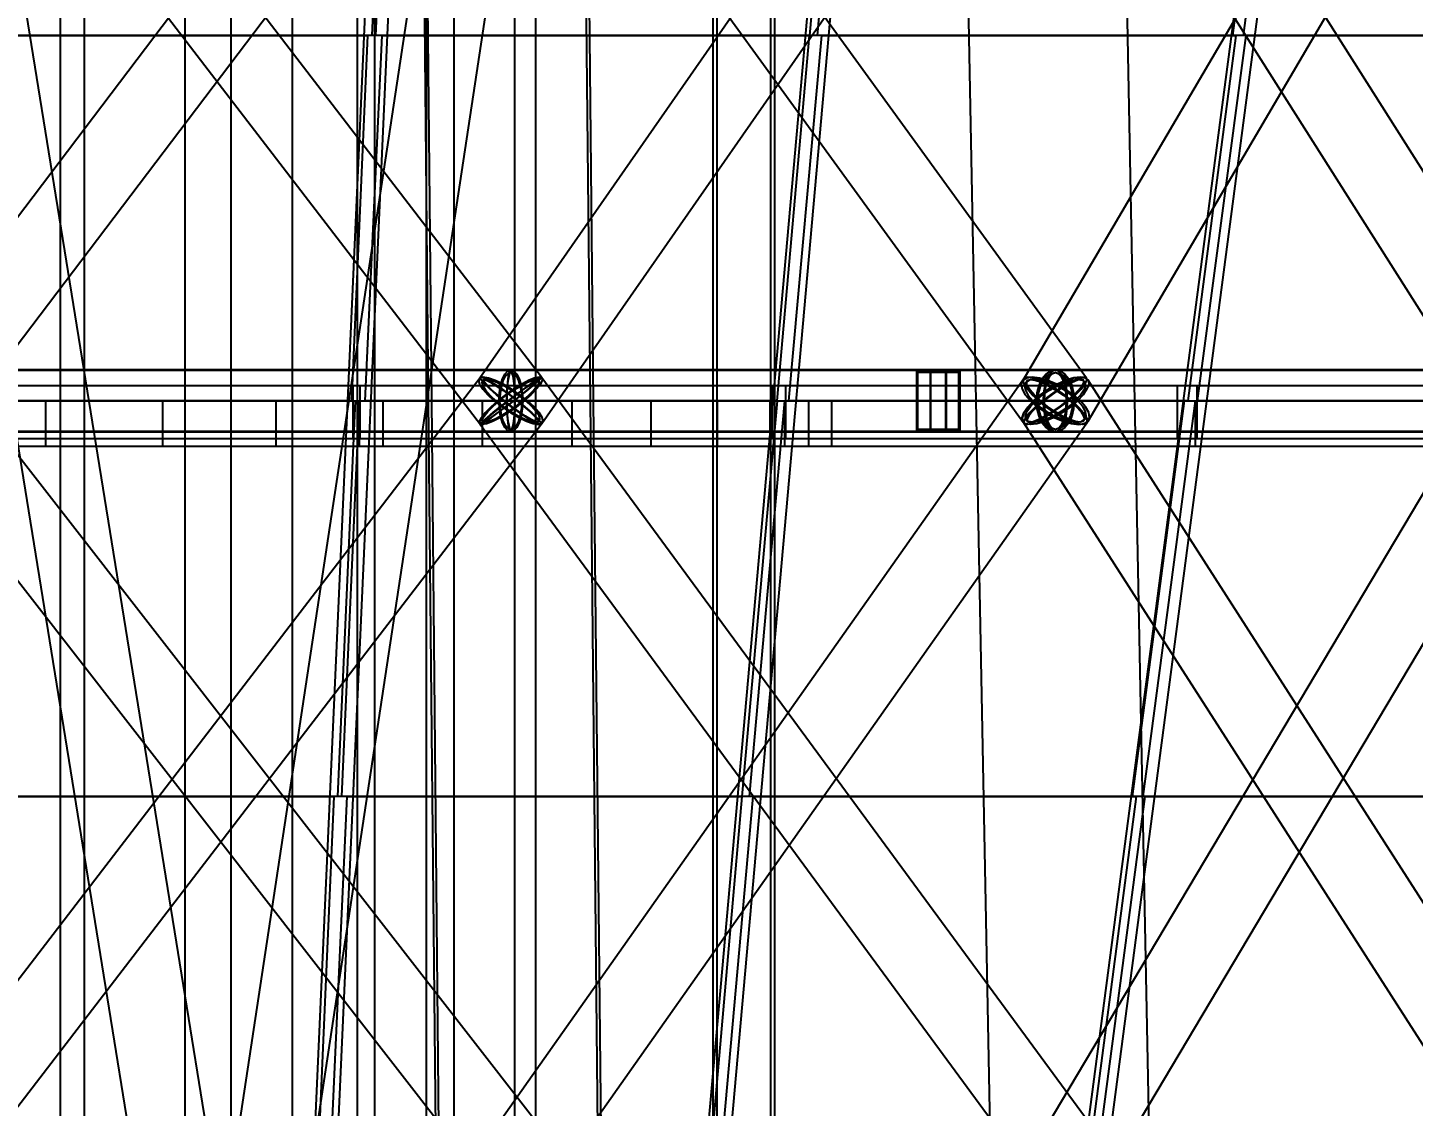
# Model space of a CAD drawing. Header units: millimetres. Extents: x -123812 to 252100, y -3000 to 639000.
# Drawn here: x 665 to 9768, y 340366 to 347451 of the extents above; entities that cross this region are included whole.
import ezdxf

# ---------------------------------------------------------------- set-up
doc = ezdxf.new("R2010")
doc.units = ezdxf.units.MM
for name, color, linetype, lineweight in [('D-STR-CORE', 7, 'Continuous', 25), ('D-STR-DECK', 7, 'Continuous', 25), ('D-STR-DIM', 7, 'Continuous', 13), ('D-STR-STRC', 7, 'Continuous', 25)]:
    doc.layers.add(name, color=color, linetype=linetype, lineweight=lineweight)
doc.styles.add('OpenSansCondensed-Light', font='OpenSansCondensed-Light.ttf')
doc.styles.add('TOWER_UNICODE', font='Arial Unicode.ttf')
doc.dimstyles.new('EZDXF', dxfattribs={"dimtxt": 0.25, "dimasz": 0.175, "dimexe": 0.375, "dimexo": 0.125, "dimgap": 0.1, "dimtad": 1, "dimlfac": 100, "dimzin": 12, "dimdsep": 46, "dimtxsty": 'OpenSansCondensed-Light', "dimblk": 'ARCHTICK', "dimcen": 2.5, "dimazin": 3, "dimtfac": 0.5, "dimtmove": 2, "dimatfit": 3})

# ---------------------------------------------------------------- blocks, each defined once
blk = doc.blocks.new('_ARCHTICK')
at = {"color": 0, "linetype": 'BYBLOCK', "const_width": 0.15}
blk.add_lwpolyline([(-0.5, -0.5), (0.5, 0.5)], dxfattribs=at)

msp = doc.modelspace()

# ---------------------------------------------------------------- linework, layer by layer
at = {"layer": 'D-STR-CORE'}
for points in [[(0, 100000), (0, 375000), (1035.3, 375000), (1035.3, 100000)], [(0, 100000), (0, 375000), (1035.3, 375000), (1035.3, 100000)], [(880, 100000), (880, 375000), (2000, 375000), (2000, 100000)], [(880, 100000), (880, 375000), (2000, 375000), (2000, 100000)], [(1700, 100000), (1700, 375000), (2828.4, 375000), (2828.4, 100000)], [(1700, 100000), (1700, 375000), (2828.4, 375000), (2828.4, 100000)], [(2404.2, 100000), (2404.2, 375000), (3464.1, 375000), (3464.1, 100000)], [(2404.2, 100000), (2404.2, 375000), (3464.1, 375000), (3464.1, 100000)], [(2944.5, 100000), (2944.5, 375000), (3863.7, 375000), (3863.7, 100000)], [(2944.5, 100000), (2944.5, 375000), (3863.7, 375000), (3863.7, 100000)], [(3284.1, 100000), (3284.1, 375000), (4000, 375000), (4000, 100000)], [(3284.1, 100000), (3284.1, 375000), (4000, 375000), (4000, 100000)]]:
    msp.add_lwpolyline(points, close=True, dxfattribs=at)
at = {"layer": 'D-STR-DECK'}
for points in [[(2318.3, 335003.4), (3217.2, 355003.4), (3367, 354996.6), (2468.1, 334996.6)], [(2318.3, 335003.4), (3217.2, 355003.4), (3367, 354996.6), (2468.1, 334996.6)], [(4670.8, 335006.7), (6453.1, 355006.7), (6602.5, 354993.3), (4820.2, 334993.3)], [(4670.8, 335006.7), (6453.1, 355006.7), (6602.5, 354993.3), (4820.2, 334993.3)], [(6942.2, 335009.8), (9577.5, 355009.8), (9726.3, 354990.2), (7090.9, 334990.2)], [(6942.2, 335009.8), (9577.5, 355009.8), (9726.3, 354990.2), (7090.9, 334990.2)], [(0, 347400), (0, 350000), (3067.4, 350000), (2950.5, 347400)], [(0, 347400), (0, 350000), (3067.4, 350000), (2950.5, 347400)], [(2927, 347400), (3043.9, 350000), (6082.2, 350000), (5850.5, 347400)], [(2927, 347400), (3043.9, 350000), (6082.2, 350000), (5850.5, 347400)], [(5804, 347400), (6035.7, 350000), (8993.1, 350000), (8650.5, 347400)], [(5804, 347400), (6035.7, 350000), (8993.1, 350000), (8650.5, 347400)], [(8581.6, 347400), (8924.2, 350000), (11750, 350000), (11302.4, 347400)], [(8581.6, 347400), (8924.2, 350000), (11750, 350000), (11302.4, 347400)], [(51.1, 345000), (53.1, 347400), (2897.7, 347400), (2791.8, 345000)], [(51.1, 345000), (53.1, 347400), (2897.7, 347400), (2791.8, 345000)], [(2882.9, 345000), (2992.7, 347400), (5799.1, 347400), (5587.1, 345000)], [(2882.9, 345000), (2992.7, 347400), (5799.1, 347400), (5587.1, 345000)], [(5665.3, 345000), (5881.1, 347400), (8601.2, 347400), (8286.8, 345000)], [(5665.3, 345000), (5881.1, 347400), (8601.2, 347400), (8286.8, 345000)], [(8350.8, 345000), (8668.9, 347400), (11256.2, 347400), (10844.7, 345000)], [(8350.8, 345000), (8668.9, 347400), (11256.2, 347400), (10844.7, 345000)], [(0, 344750), (0, 345100), (2846.6, 345100), (2846.6, 344750)], [(0, 344750), (0, 345100), (2846.6, 345100), (2846.6, 344750)], [(2803.5, 344750), (2803.5, 345100), (5644.4, 345100), (5644.4, 344750)], [(2803.5, 344750), (2803.5, 345100), (5644.4, 345100), (5644.4, 344750)], [(5559, 344750), (5559, 345100), (8345.7, 345100), (8345.7, 344750)], [(5559, 344750), (5559, 345100), (8345.7, 345100), (8345.7, 344750)], [(8219.4, 344750), (8219.4, 345100), (10904.2, 345100), (10904.2, 344750)], [(8219.4, 344750), (8219.4, 345100), (10904.2, 345100), (10904.2, 344750)], [(0, 344700), (0, 345000), (2842.6, 345000), (2842.6, 344700)], [(0, 344700), (0, 345000), (2842.6, 345000), (2842.6, 344700)], [(0, 342400), (0, 345000), (2842.6, 345000), (2725.8, 342400)], [(0, 342400), (0, 345000), (2842.6, 345000), (2725.8, 342400)], [(783.2, 344700), (783.2, 345000), (5636.7, 345000), (5636.7, 344700)], [(783.2, 344700), (783.2, 345000), (5636.7, 345000), (5636.7, 344700)], [(1552.9, 344700), (1552.9, 345000), (8334.2, 345000), (8334.2, 344700)], [(1552.9, 344700), (1552.9, 345000), (8334.2, 345000), (8334.2, 344700)], [(2296.1, 344700), (2296.1, 345000), (10889.2, 345000), (10889.2, 344700)], [(2296.1, 344700), (2296.1, 345000), (10889.2, 345000), (10889.2, 344700)], [(2702.3, 342400), (2819.2, 345000), (5636.7, 345000), (5404.9, 342400)], [(2702.3, 342400), (2819.2, 345000), (5636.7, 345000), (5404.9, 342400)], [(3000, 344700), (3000, 345000), (13257.8, 345000), (13257.8, 344700)], [(3000, 344700), (3000, 345000), (13257.8, 345000), (13257.8, 344700)], [(3652.6, 344700), (3652.6, 345000), (15399.6, 345000), (15399.6, 344700)], [(3652.6, 344700), (3652.6, 345000), (15399.6, 345000), (15399.6, 344700)], [(4242.6, 344700), (4242.6, 345000), (17277.9, 345000), (17277.9, 344700)], [(4242.6, 344700), (4242.6, 345000), (17277.9, 345000), (17277.9, 344700)], [(4760.1, 344700), (4760.1, 345000), (18860.6, 345000), (18860.6, 344700)], [(4760.1, 344700), (4760.1, 345000), (18860.6, 345000), (18860.6, 344700)], [(5196.2, 344700), (5196.2, 345000), (20120.6, 345000), (20120.6, 344700)], [(5196.2, 344700), (5196.2, 345000), (20120.6, 345000), (20120.6, 344700)], [(5358.4, 342400), (5590.1, 345000), (8334.2, 345000), (7991.6, 342400)], [(5358.4, 342400), (5590.1, 345000), (8334.2, 345000), (7991.6, 342400)], [(5543.3, 344700), (5543.3, 345000), (21036.3, 345000), (21036.3, 344700)], [(5543.3, 344700), (5543.3, 345000), (21036.3, 345000), (21036.3, 344700)], [(5795.6, 344700), (5795.6, 345000), (21592, 345000), (21592, 344700)], [(5795.6, 344700), (5795.6, 345000), (21592, 345000), (21592, 344700)], [(5948.7, 344700), (5948.7, 345000), (21778.4, 345000), (21778.4, 344700)], [(5948.7, 344700), (5948.7, 345000), (21778.4, 345000), (21778.4, 344700)], [(7922.7, 342400), (8265.3, 345000), (10889.2, 345000), (10441.6, 342400)], [(7922.7, 342400), (8265.3, 345000), (10889.2, 345000), (10441.6, 342400)], [(47.1, 340000), (49, 342400), (2677, 342400), (2571.1, 340000)], [(47.1, 340000), (49, 342400), (2677, 342400), (2571.1, 340000)], [(2654.1, 340000), (2763.9, 342400), (5357.4, 342400), (5145.4, 340000)], [(2654.1, 340000), (2763.9, 342400), (5357.4, 342400), (5145.4, 340000)], [(5215.8, 340000), (5431.6, 342400), (7946.1, 342400), (7631.7, 340000)], [(5215.8, 340000), (5431.6, 342400), (7946.1, 342400), (7631.7, 340000)], [(7688.2, 340000), (8006.3, 342400), (10398.9, 342400), (9987.4, 340000)], [(7688.2, 340000), (8006.3, 342400), (10398.9, 342400), (9987.4, 340000)]]:
    msp.add_lwpolyline(points, close=True, dxfattribs=at)
at = {"layer": 'D-STR-STRC'}
for points in [[(203, 344850.3), (3991.8, 349850.3), (3983.1, 349865.8), (3961.1, 349890.4), (3927.4, 349922.5), (3884.2, 349959.9), (3834.5, 350000), (3781.8, 350040.1), (3729.4, 350077.5), (3681.2, 350109.6), (3640.3, 350134.2), (3609.5, 350149.7), (3590.9, 350155), (3585.8, 350149.7), (-203, 345149.7)], [(-200.6, 349845), (3638.6, 344845), (3650.7, 344850.3), (3675.7, 344865.8), (3711.8, 344890.4), (3756.6, 344922.5), (3807, 344959.9), (3859.7, 345000), (3910.9, 345040.1), (3957.2, 345077.5), (3995.5, 345109.6), (4023.1, 345134.2), (4038.2, 345149.7), (4039.7, 345155), (200.6, 350155)], [(3583.7, 349850.3), (7211.5, 344850.3), (7227.1, 344845), (7255.7, 344850.3), (7295.2, 344865.8), (7343, 344890.4), (7395.8, 344922.5), (7450, 344959.9), (7502, 345000), (7548.1, 345040.1), (7585.3, 345077.5), (7611, 345109.6), (7623.5, 345134.2), (7621.8, 345149.7), (3994, 350149.7)], [(7115.7, 350149.7), (3635.4, 345149.7), (3627.3, 345134.2), (3633.6, 345109.6), (3654, 345077.5), (3687, 345040.1), (3730.3, 345000), (3781.1, 344959.9), (3835.8, 344922.5), (3890.8, 344890.4), (3942.2, 344865.8), (3986.6, 344850.3), (4021, 344845), (4042.9, 344850.3), (7523.2, 349850.3)], [(7103.9, 349865.8), (10273.2, 344865.8), (10291.5, 344850.3), (10323.2, 344845), (10366.2, 344850.3), (10417.5, 344865.8), (10473.7, 344890.4), (10531, 344922.5), (10585.3, 344959.9), (10633.1, 345000), (10671, 345040.1), (10696.5, 345077.5), (10707.9, 345109.6), (10704.3, 345134.2), (7535, 350134.2)], [(10136.2, 350134.2), (7201.6, 345134.2), (7191.9, 345109.6), (7197.5, 345077.5), (7218.1, 345040.1), (7252.1, 345000), (7297.4, 344959.9), (7350.8, 344922.5), (7408.7, 344890.4), (7467.2, 344865.8), (7522.2, 344850.3), (7570, 344845), (7607.3, 344850.3), (7631.7, 344865.8), (10566.3, 349865.8)], [(251.1, 324961.9), (4040, 349961.9), (4031.4, 349963.5), (4006.3, 349967.6), (3966.4, 349973.9), (3914.4, 349982), (3853.8, 349991.3), (3788.8, 350001.2), (3723.8, 350011), (3663.3, 350020), (3611.2, 350027.7), (3571.3, 350033.5), (3546.2, 350037.1), (3537.7, 350038.1), (-251.1, 325038.1)], [(4291.2, 325040.5), (250.7, 350040.5), (242.2, 350040.3), (217.2, 350037.3), (177.3, 350031.8), (125.4, 350024.1), (64.9, 350014.8), (0, 350004.5), (-64.9, 349993.8), (-125.4, 349983.6), (-177.3, 349974.5), (-217.2, 349967.2), (-242.2, 349962), (-250.7, 349959.5), (3789.7, 324959.5)], [(5572.6, 325000), (5572.6, 350000), (5565.6, 350012.7), (5545.3, 350024.5), (5513, 350034.6), (5471, 350042.4), (5421.9, 350047.2), (5369.4, 350048.9), (5316.8, 350047.2), (5267.8, 350042.4), (5225.7, 350034.6), (5193.4, 350024.5), (5173.1, 350012.7), (5166.2, 350000), (5166.2, 325000)], [(0, 344796.8), (3839.1, 344796.8), (3846, 344803.7), (3852.4, 344824), (3857.9, 344856.3), (3862.1, 344898.4), (3864.8, 344947.4), (3865.7, 345000), (3864.8, 345052.6), (3862.1, 345101.6), (3857.9, 345143.7), (3852.4, 345176), (3846, 345196.3), (3839.1, 345203.2), (0, 345203.2)], [(0, 344796.8), (3839.1, 344796.8), (3846, 344803.7), (3852.4, 344824), (3857.9, 344856.3), (3862.1, 344898.4), (3864.8, 344947.4), (3865.7, 345000), (3864.8, 345052.6), (3862.1, 345101.6), (3857.9, 345143.7), (3852.4, 345176), (3846, 345196.3), (3839.1, 345203.2), (0, 345203.2)], [(10488.8, 345203.2), (7416.7, 345203.2), (7384.7, 345196.3), (7354.8, 345176), (7329.2, 345143.7), (7309.5, 345101.6), (7297.2, 345052.6), (7293, 345000), (7297.2, 344947.4), (7309.5, 344898.4), (7329.2, 344856.3), (7354.8, 344824), (7384.7, 344803.7), (7416.7, 344796.8), (10488.8, 344796.8)], [(10488.8, 345203.2), (7416.7, 345203.2), (7384.7, 345196.3), (7354.8, 345176), (7329.2, 345143.7), (7309.5, 345101.6), (7297.2, 345052.6), (7293, 345000), (7297.2, 344947.4), (7309.5, 344898.4), (7329.2, 344856.3), (7354.8, 344824), (7384.7, 344803.7), (7416.7, 344796.8), (10488.8, 344796.8)], [(202.1, 339849), (4041.2, 344849), (4032.5, 344864.7), (4010.7, 344889.5), (3977.1, 344921.9), (3934.1, 344959.6), (3884.7, 345000), (3832.2, 345040.4), (3780.1, 345078.1), (3732.1, 345110.5), (3691.3, 345135.3), (3660.7, 345151), (3642.2, 345156.3), (3637.1, 345151), (-202.1, 340151)], [(-199.6, 344843.7), (3689.9, 339843.7), (3702.1, 339849), (3727, 339864.7), (3763, 339889.5), (3807.6, 339921.9), (3857.8, 339959.6), (3910.1, 340000), (3961.1, 340040.4), (4007.2, 340078.1), (4045.2, 340110.5), (4072.6, 340135.3), (4087.6, 340151), (4089, 340156.3), (199.6, 345156.3)], [(7718.1, 340151), (4043.4, 345151), (4027.7, 345156.3), (3999.1, 345151), (3959.7, 345135.3), (3912, 345110.5), (3859.4, 345078.1), (3805.4, 345040.4), (3753.7, 345000), (3707.8, 344959.6), (3670.8, 344921.9), (3645.4, 344889.5), (3633.1, 344864.7), (3634.9, 344849), (7309.6, 339849)], [(4092.4, 339849), (7619.6, 344849), (7627.7, 344864.7), (7621.5, 344889.5), (7601.3, 344921.9), (7568.5, 344959.6), (7525.3, 345000), (7474.8, 345040.4), (7420.3, 345078.1), (7365.5, 345110.5), (7314.3, 345135.3), (7270, 345151), (7235.7, 345156.3), (7213.7, 345151), (3686.5, 340151)], [(10841.1, 340135.3), (7631.5, 345135.3), (7613.1, 345151), (7581.3, 345156.3), (7538.3, 345151), (7487, 345135.3), (7431, 345110.5), (7373.9, 345078.1), (7319.7, 345040.4), (7272.2, 345000), (7234.5, 344959.6), (7209.2, 344921.9), (7198.1, 344889.5), (7201.8, 344864.7), (10411.4, 339864.7)], [(10274.4, 345135.3), (7299.5, 340135.3), (7289.7, 340110.5), (7295.2, 340078.1), (7315.6, 340040.4), (7349.5, 340000), (7394.6, 339959.6), (7447.8, 339921.9), (7505.6, 339889.5), (7563.9, 339864.7), (7618.8, 339849), (7666.5, 339843.7), (7703.9, 339849), (7728.3, 339864.7), (10703.1, 344864.7)]]:
    msp.add_lwpolyline(points, dxfattribs=at)
for points in [[(3246.9, 350000), (3296.1, 345000), (4382.2, 345000), (4330.7, 350000)], [(3267, 350000), (3316.9, 345000), (4361.4, 345000), (4310.6, 350000)], [(5191.6, 325000), (5547.2, 325000), (5547.2, 350000), (5191.6, 350000)], [(5191.6, 325000), (5547.2, 325000), (5547.2, 350000), (5191.6, 350000)], [(6797.6, 350000), (6894.4, 345000), (7938.9, 345000), (7841.3, 350000)], [(6797.6, 350000), (6894.4, 345000), (7938.9, 345000), (7841.3, 350000)], [(-51.8, 344800), (6698.4, 344800), (6698.4, 345200), (-51.8, 345200)], [(-51.8, 344800), (6698.4, 344800), (6698.4, 345200), (-51.8, 345200)], [(3761.4, 345000), (3764, 344947.4), (3771.8, 344898.4), (3784.2, 344856.3), (3800.3, 344824), (3819, 344803.7), (3839.1, 344796.8), (7416.7, 344796.8), (7436.8, 344803.7), (7455.5, 344824), (7471.7, 344856.3), (7484, 344898.4), (7491.8, 344947.4), (7494.4, 345000), (7491.8, 345052.6), (7484, 345101.6), (7471.7, 345143.7), (7455.5, 345176), (7436.8, 345196.3), (7416.7, 345203.2), (3839.1, 345203.2), (3819, 345196.3), (3800.3, 345176), (3784.2, 345143.7), (3771.8, 345101.6), (3764, 345052.6)], [(3916.9, 345000), (3914.3, 344947.4), (3906.5, 344898.4), (3894.1, 344856.3), (3878, 344824), (3859.3, 344803.7), (3839.1, 344796.8), (3819, 344803.7), (3800.3, 344824), (3784.2, 344856.3), (3771.8, 344898.4), (3764, 344947.4), (3761.4, 345000), (3764, 345052.6), (3771.8, 345101.6), (3784.2, 345143.7), (3800.3, 345176), (3819, 345196.3), (3839.1, 345203.2), (3859.3, 345196.3), (3878, 345176), (3894.1, 345143.7), (3906.5, 345101.6), (3914.3, 345052.6)], [(3761.4, 345000), (3764, 344947.4), (3771.8, 344898.4), (3784.2, 344856.3), (3800.3, 344824), (3819, 344803.7), (3839.1, 344796.8), (7416.7, 344796.8), (7436.8, 344803.7), (7455.5, 344824), (7471.7, 344856.3), (7484, 344898.4), (7491.8, 344947.4), (7494.4, 345000), (7491.8, 345052.6), (7484, 345101.6), (7471.7, 345143.7), (7455.5, 345176), (7436.8, 345196.3), (7416.7, 345203.2), (3839.1, 345203.2), (3819, 345196.3), (3800.3, 345176), (3784.2, 345143.7), (3771.8, 345101.6), (3764, 345052.6)], [(3916.9, 345000), (3914.3, 344947.4), (3906.5, 344898.4), (3894.1, 344856.3), (3878, 344824), (3859.3, 344803.7), (3839.1, 344796.8), (3819, 344803.7), (3800.3, 344824), (3784.2, 344856.3), (3771.8, 344898.4), (3764, 344947.4), (3761.4, 345000), (3764, 345052.6), (3771.8, 345101.6), (3784.2, 345143.7), (3800.3, 345176), (3819, 345196.3), (3839.1, 345203.2), (3859.3, 345196.3), (3878, 345176), (3894.1, 345143.7), (3906.5, 345101.6), (3914.3, 345052.6)], [(3910.8, 345000), (3908.3, 344951.5), (3901.2, 344906.4), (3889.8, 344867.6), (3875, 344837.9), (3857.7, 344819.2), (3839.1, 344812.8), (3820.6, 344819.2), (3803.3, 344837.9), (3788.5, 344867.6), (3777.1, 344906.4), (3770, 344951.5), (3767.5, 345000), (3770, 345048.5), (3777.1, 345093.6), (3788.5, 345132.4), (3803.3, 345162.1), (3820.6, 345180.8), (3839.1, 345187.2), (3857.7, 345180.8), (3875, 345162.1), (3889.8, 345132.4), (3901.2, 345093.6), (3908.3, 345048.5)], [(3910.8, 345000), (3908.3, 344951.5), (3901.2, 344906.4), (3889.8, 344867.6), (3875, 344837.9), (3857.7, 344819.2), (3839.1, 344812.8), (3820.6, 344819.2), (3803.3, 344837.9), (3788.5, 344867.6), (3777.1, 344906.4), (3770, 344951.5), (3767.5, 345000), (3770, 345048.5), (3777.1, 345093.6), (3788.5, 345132.4), (3803.3, 345162.1), (3820.6, 345180.8), (3839.1, 345187.2), (3857.7, 345180.8), (3875, 345162.1), (3889.8, 345132.4), (3901.2, 345093.6), (3908.3, 345048.5)], [(3865.7, 345000), (3864.8, 344947.4), (3862.1, 344898.4), (3857.9, 344856.3), (3852.4, 344824), (3846, 344803.7), (3839.1, 344796.8), (3832.3, 344803.7), (3825.9, 344824), (3820.4, 344856.3), (3816.2, 344898.4), (3813.5, 344947.4), (3812.6, 345000), (3813.5, 345052.6), (3816.2, 345101.6), (3820.4, 345143.7), (3825.9, 345176), (3832.3, 345196.3), (3839.1, 345203.2), (3846, 345196.3), (3852.4, 345176), (3857.9, 345143.7), (3862.1, 345101.6), (3864.8, 345052.6)], [(3865.7, 345000), (3864.8, 344947.4), (3862.1, 344898.4), (3857.9, 344856.3), (3852.4, 344824), (3846, 344803.7), (3839.1, 344796.8), (3832.3, 344803.7), (3825.9, 344824), (3820.4, 344856.3), (3816.2, 344898.4), (3813.5, 344947.4), (3812.6, 345000), (3813.5, 345052.6), (3816.2, 345101.6), (3820.4, 345143.7), (3825.9, 345176), (3832.3, 345196.3), (3839.1, 345203.2), (3846, 345196.3), (3852.4, 345176), (3857.9, 345143.7), (3862.1, 345101.6), (3864.8, 345052.6)], [(3863.6, 345000), (3862.8, 344951.5), (3860.3, 344906.4), (3856.4, 344867.6), (3851.4, 344837.9), (3845.5, 344819.2), (3839.1, 344812.8), (3832.8, 344819.2), (3826.9, 344837.9), (3821.9, 344867.6), (3818, 344906.4), (3815.5, 344951.5), (3814.7, 345000), (3815.5, 345048.5), (3818, 345093.6), (3821.9, 345132.4), (3826.9, 345162.1), (3832.8, 345180.8), (3839.1, 345187.2), (3845.5, 345180.8), (3851.4, 345162.1), (3856.4, 345132.4), (3860.3, 345093.6), (3862.8, 345048.5)], [(3863.6, 345000), (3862.8, 344951.5), (3860.3, 344906.4), (3856.4, 344867.6), (3851.4, 344837.9), (3845.5, 344819.2), (3839.1, 344812.8), (3832.8, 344819.2), (3826.9, 344837.9), (3821.9, 344867.6), (3818, 344906.4), (3815.5, 344951.5), (3814.7, 345000), (3815.5, 345048.5), (3818, 345093.6), (3821.9, 345132.4), (3826.9, 345162.1), (3832.8, 345180.8), (3839.1, 345187.2), (3845.5, 345180.8), (3851.4, 345162.1), (3856.4, 345132.4), (3860.3, 345093.6), (3862.8, 345048.5)], [(6505.2, 344800), (11653.7, 344800), (11653.7, 345200), (6505.2, 345200)], [(6505.2, 345200), (6788.1, 345200), (6788.1, 344800), (6505.2, 344800)], [(6505.2, 344800), (11653.7, 344800), (11653.7, 345200), (6505.2, 345200)], [(6505.2, 345200), (6788.1, 345200), (6788.1, 344800), (6505.2, 344800)], [(6513.7, 345188), (6779.6, 345188), (6779.6, 344812), (6513.7, 344812)], [(6513.7, 345188), (6779.6, 345188), (6779.6, 344812), (6513.7, 344812)], [(6594.9, 345200), (6698.4, 345200), (6698.4, 344800), (6594.9, 344800)], [(6594.9, 345200), (6698.4, 345200), (6698.4, 344800), (6594.9, 344800)], [(6598, 345188), (6695.3, 345188), (6695.3, 344812), (6598, 344812)], [(6598, 345188), (6695.3, 345188), (6695.3, 344812), (6598, 344812)], [(7540.4, 345000), (7536.2, 344947.4), (7523.8, 344898.4), (7504.1, 344856.3), (7478.5, 344824), (7448.7, 344803.7), (7416.7, 344796.8), (7384.7, 344803.7), (7354.8, 344824), (7329.2, 344856.3), (7309.5, 344898.4), (7297.2, 344947.4), (7293, 345000), (7297.2, 345052.6), (7309.5, 345101.6), (7329.2, 345143.7), (7354.8, 345176), (7384.7, 345196.3), (7416.7, 345203.2), (7448.7, 345196.3), (7478.5, 345176), (7504.1, 345143.7), (7523.8, 345101.6), (7536.2, 345052.6)], [(7540.4, 345000), (7536.2, 344947.4), (7523.8, 344898.4), (7504.1, 344856.3), (7478.5, 344824), (7448.7, 344803.7), (7416.7, 344796.8), (7384.7, 344803.7), (7354.8, 344824), (7329.2, 344856.3), (7309.5, 344898.4), (7297.2, 344947.4), (7293, 345000), (7297.2, 345052.6), (7309.5, 345101.6), (7329.2, 345143.7), (7354.8, 345176), (7384.7, 345196.3), (7416.7, 345203.2), (7448.7, 345196.3), (7478.5, 345176), (7504.1, 345143.7), (7523.8, 345101.6), (7536.2, 345052.6)], [(7530.6, 345000), (7526.7, 344951.5), (7515.4, 344906.4), (7497.2, 344867.6), (7473.6, 344837.9), (7446.2, 344819.2), (7416.7, 344812.8), (7387.2, 344819.2), (7359.7, 344837.9), (7336.1, 344867.6), (7318, 344906.4), (7306.6, 344951.5), (7302.7, 345000), (7306.6, 345048.5), (7318, 345093.6), (7336.1, 345132.4), (7359.7, 345162.1), (7387.2, 345180.8), (7416.7, 345187.2), (7446.2, 345180.8), (7473.6, 345162.1), (7497.2, 345132.4), (7515.4, 345093.6), (7526.7, 345048.5)], [(7530.6, 345000), (7526.7, 344951.5), (7515.4, 344906.4), (7497.2, 344867.6), (7473.6, 344837.9), (7446.2, 344819.2), (7416.7, 344812.8), (7387.2, 344819.2), (7359.7, 344837.9), (7336.1, 344867.6), (7318, 344906.4), (7306.6, 344951.5), (7302.7, 345000), (7306.6, 345048.5), (7318, 345093.6), (7336.1, 345132.4), (7359.7, 345162.1), (7387.2, 345180.8), (7416.7, 345187.2), (7446.2, 345180.8), (7473.6, 345162.1), (7497.2, 345132.4), (7515.4, 345093.6), (7526.7, 345048.5)], [(7494.4, 345000), (7491.8, 344947.4), (7484, 344898.4), (7471.7, 344856.3), (7455.5, 344824), (7436.8, 344803.7), (7416.7, 344796.8), (7396.5, 344803.7), (7377.8, 344824), (7361.7, 344856.3), (7349.3, 344898.4), (7341.6, 344947.4), (7338.9, 345000), (7341.6, 345052.6), (7349.3, 345101.6), (7361.7, 345143.7), (7377.8, 345176), (7396.5, 345196.3), (7416.7, 345203.2), (7436.8, 345196.3), (7455.5, 345176), (7471.7, 345143.7), (7484, 345101.6), (7491.8, 345052.6)], [(7494.4, 345000), (7491.8, 344947.4), (7484, 344898.4), (7471.7, 344856.3), (7455.5, 344824), (7436.8, 344803.7), (7416.7, 344796.8), (7396.5, 344803.7), (7377.8, 344824), (7361.7, 344856.3), (7349.3, 344898.4), (7341.6, 344947.4), (7338.9, 345000), (7341.6, 345052.6), (7349.3, 345101.6), (7361.7, 345143.7), (7377.8, 345176), (7396.5, 345196.3), (7416.7, 345203.2), (7436.8, 345196.3), (7455.5, 345176), (7471.7, 345143.7), (7484, 345101.6), (7491.8, 345052.6)], [(7488.3, 345000), (7485.9, 344951.5), (7478.7, 344906.4), (7467.3, 344867.6), (7452.5, 344837.9), (7435.2, 344819.2), (7416.7, 344812.8), (7398.1, 344819.2), (7380.8, 344837.9), (7366, 344867.6), (7354.6, 344906.4), (7347.5, 344951.5), (7345, 345000), (7347.5, 345048.5), (7354.6, 345093.6), (7366, 345132.4), (7380.8, 345162.1), (7398.1, 345180.8), (7416.7, 345187.2), (7435.2, 345180.8), (7452.5, 345162.1), (7467.3, 345132.4), (7478.7, 345093.6), (7485.9, 345048.5)], [(7488.3, 345000), (7485.9, 344951.5), (7478.7, 344906.4), (7467.3, 344867.6), (7452.5, 344837.9), (7435.2, 344819.2), (7416.7, 344812.8), (7398.1, 344819.2), (7380.8, 344837.9), (7366, 344867.6), (7354.6, 344906.4), (7347.5, 344951.5), (7345, 345000), (7347.5, 345048.5), (7354.6, 345093.6), (7366, 345132.4), (7380.8, 345162.1), (7398.1, 345180.8), (7416.7, 345187.2), (7435.2, 345180.8), (7452.5, 345162.1), (7467.3, 345132.4), (7478.7, 345093.6), (7485.9, 345048.5)], [(3730.3, 345000), (3781.1, 344959.9), (3835.8, 344922.5), (3890.8, 344890.4), (3942.2, 344865.8), (3986.6, 344850.3), (4021, 344845), (4042.9, 344850.3), (4051, 344865.8), (4044.7, 344890.4), (4024.3, 344922.5), (3991.3, 344959.9), (3948, 345000), (3897.2, 345040.1), (3842.5, 345077.5), (3787.5, 345109.6), (3736.1, 345134.2), (3691.7, 345149.7), (3657.3, 345155), (3635.4, 345149.7), (3627.3, 345134.2), (3633.6, 345109.6), (3654, 345077.5), (3687, 345040.1)], [(3924.6, 345000), (3872.9, 344959.6), (3818.9, 344921.9), (3766.3, 344889.5), (3718.6, 344864.7), (3679.2, 344849), (3650.6, 344843.7), (3634.9, 344849), (3633.1, 344864.7), (3645.4, 344889.5), (3670.8, 344921.9), (3707.8, 344959.6), (3753.7, 345000), (3805.4, 345040.4), (3859.4, 345078.1), (3912, 345110.5), (3959.7, 345135.3), (3999.1, 345151), (4027.7, 345156.3), (4043.4, 345151), (4045.2, 345135.3), (4032.9, 345110.5), (4007.5, 345078.1), (3970.5, 345040.4)], [(3884.7, 345000), (3934.1, 344959.6), (3977.1, 344921.9), (4010.7, 344889.5), (4032.5, 344864.7), (4041.2, 344849), (4036.1, 344843.7), (4017.6, 344849), (3987, 344864.7), (3946.2, 344889.5), (3898.2, 344921.9), (3846.1, 344959.6), (3793.6, 345000), (3744.2, 345040.4), (3701.2, 345078.1), (3667.6, 345110.5), (3645.8, 345135.3), (3637.1, 345151), (3642.2, 345156.3), (3660.7, 345151), (3691.3, 345135.3), (3732.1, 345110.5), (3780.1, 345078.1), (3832.2, 345040.4)], [(3818.6, 345000), (3767.4, 344959.9), (3721.1, 344922.5), (3682.8, 344890.4), (3655.2, 344865.8), (3640.1, 344850.3), (3638.6, 344845), (3650.7, 344850.3), (3675.7, 344865.8), (3711.8, 344890.4), (3756.6, 344922.5), (3807, 344959.9), (3859.7, 345000), (3910.9, 345040.1), (3957.2, 345077.5), (3995.5, 345109.6), (4023.1, 345134.2), (4038.2, 345149.7), (4039.7, 345155), (4027.6, 345149.7), (4002.6, 345134.2), (3966.5, 345109.6), (3921.7, 345077.5), (3871.2, 345040.1)], [(3741, 345000), (3786.8, 344963.8), (3836.1, 344930.1), (3885.7, 344901.2), (3932.1, 344879), (3972.1, 344865), (4003.1, 344860.2), (4022.9, 344865), (4030.2, 344879), (4024.4, 344901.2), (4006.1, 344930.1), (3976.3, 344963.8), (3937.3, 345000), (3891.5, 345036.2), (3842.2, 345069.9), (3792.6, 345098.8), (3746.2, 345121), (3706.2, 345135), (3675.2, 345139.8), (3655.4, 345135), (3648.1, 345121), (3653.9, 345098.8), (3672.2, 345069.9), (3702, 345036.2)], [(3916.2, 345000), (3869.6, 344963.5), (3820.9, 344929.6), (3773.4, 344900.4), (3730.5, 344878), (3694.9, 344863.9), (3669.2, 344859.1), (3655, 344863.9), (3653.4, 344878), (3664.4, 344900.4), (3687.4, 344929.6), (3720.7, 344963.5), (3762.1, 345000), (3808.7, 345036.5), (3857.4, 345070.4), (3904.9, 345099.6), (3947.8, 345122), (3983.4, 345136.1), (4009.1, 345140.9), (4023.3, 345136.1), (4024.9, 345122), (4013.9, 345099.6), (3990.9, 345070.4), (3957.6, 345036.5)], [(3880.2, 345000), (3924.8, 344963.5), (3963.5, 344929.6), (3993.8, 344900.4), (4013.5, 344878), (4021.3, 344863.9), (4016.7, 344859.1), (4000.1, 344863.9), (3972.4, 344878), (3935.7, 344900.4), (3892.4, 344929.6), (3845.4, 344963.5), (3798.1, 345000), (3753.5, 345036.5), (3714.8, 345070.4), (3684.5, 345099.6), (3664.8, 345122), (3657, 345136.1), (3661.6, 345140.9), (3678.2, 345136.1), (3705.9, 345122), (3742.6, 345099.6), (3785.9, 345070.4), (3832.9, 345036.5)], [(3820.7, 345000), (3774.5, 344963.8), (3732.7, 344930.1), (3698.2, 344901.2), (3673.3, 344879), (3659.7, 344865), (3658.3, 344860.2), (3669.3, 344865), (3691.8, 344879), (3724.4, 344901.2), (3764.8, 344930.1), (3810.2, 344963.8), (3857.6, 345000), (3903.8, 345036.2), (3945.6, 345069.9), (3980.1, 345098.8), (4005, 345121), (4018.6, 345135), (4020, 345139.8), (4009, 345135), (3986.5, 345121), (3953.9, 345098.8), (3913.5, 345069.9), (3868.1, 345036.2)], [(7252.1, 345000), (7297.4, 344959.9), (7350.8, 344922.5), (7408.7, 344890.4), (7467.2, 344865.8), (7522.2, 344850.3), (7570, 344845), (7607.3, 344850.3), (7631.7, 344865.8), (7641.4, 344890.4), (7635.8, 344922.5), (7615.3, 344959.9), (7581.2, 345000), (7535.9, 345040.1), (7482.5, 345077.5), (7424.6, 345109.6), (7366.2, 345134.2), (7311.2, 345149.7), (7263.4, 345155), (7226, 345149.7), (7201.6, 345134.2), (7191.9, 345109.6), (7197.5, 345077.5), (7218.1, 345040.1)], [(7561.1, 345000), (7513.6, 344959.6), (7459.5, 344921.9), (7402.4, 344889.5), (7346.3, 344864.7), (7295, 344849), (7252, 344843.7), (7220.2, 344849), (7201.8, 344864.7), (7198.1, 344889.5), (7209.2, 344921.9), (7234.5, 344959.6), (7272.2, 345000), (7319.7, 345040.4), (7373.9, 345078.1), (7431, 345110.5), (7487, 345135.3), (7538.3, 345151), (7581.3, 345156.3), (7613.1, 345151), (7631.5, 345135.3), (7635.3, 345110.5), (7624.1, 345078.1), (7598.8, 345040.4)], [(7525.3, 345000), (7568.5, 344959.6), (7601.3, 344921.9), (7621.5, 344889.5), (7627.7, 344864.7), (7619.6, 344849), (7597.6, 344843.7), (7563.4, 344849), (7519.1, 344864.7), (7467.8, 344889.5), (7413, 344921.9), (7358.5, 344959.6), (7308, 345000), (7264.9, 345040.4), (7232.1, 345078.1), (7211.8, 345110.5), (7205.6, 345135.3), (7213.7, 345151), (7235.7, 345156.3), (7270, 345151), (7314.3, 345135.3), (7365.5, 345110.5), (7420.3, 345078.1), (7474.8, 345040.4)], [(7331.3, 345000), (7285.2, 344959.9), (7248, 344922.5), (7222.3, 344890.4), (7209.9, 344865.8), (7211.5, 344850.3), (7227.1, 344845), (7255.7, 344850.3), (7295.2, 344865.8), (7343, 344890.4), (7395.8, 344922.5), (7450, 344959.9), (7502, 345000), (7548.1, 345040.1), (7585.3, 345077.5), (7611, 345109.6), (7623.5, 345134.2), (7621.8, 345149.7), (7606.2, 345155), (7577.6, 345149.7), (7538.1, 345134.2), (7490.3, 345109.6), (7437.5, 345077.5), (7383.3, 345040.1)], [(7268.3, 345000), (7309.2, 344963.8), (7357.3, 344930.1), (7409.5, 344901.2), (7462.2, 344879), (7511.8, 344865), (7554.9, 344860.2), (7588.6, 344865), (7610.5, 344879), (7619.3, 344901.2), (7614.2, 344930.1), (7595.7, 344963.8), (7565, 345000), (7524.2, 345036.2), (7476, 345069.9), (7423.8, 345098.8), (7371.1, 345121), (7321.5, 345135), (7278.4, 345139.8), (7244.8, 345135), (7222.8, 345121), (7214.1, 345098.8), (7219.1, 345069.9), (7237.6, 345036.2)], [(7546.9, 345000), (7504.1, 344963.5), (7455.2, 344929.6), (7403.8, 344900.4), (7353.2, 344878), (7307, 344863.9), (7268.2, 344859.1), (7239.5, 344863.9), (7223, 344878), (7219.6, 344900.4), (7229.6, 344929.6), (7252.4, 344963.5), (7286.4, 345000), (7329.3, 345036.5), (7378.1, 345070.4), (7429.5, 345099.6), (7480.1, 345122), (7526.4, 345136.1), (7565.1, 345140.9), (7593.8, 345136.1), (7610.4, 345122), (7613.8, 345099.6), (7603.7, 345070.4), (7580.9, 345036.5)], [(7514.6, 345000), (7553.5, 344963.5), (7583.1, 344929.6), (7601.3, 344900.4), (7607, 344878), (7599.6, 344863.9), (7579.8, 344859.1), (7548.9, 344863.9), (7509, 344878), (7462.8, 344900.4), (7413.4, 344929.6), (7364.3, 344963.5), (7318.7, 345000), (7279.8, 345036.5), (7250.2, 345070.4), (7232, 345099.6), (7226.4, 345122), (7233.7, 345136.1), (7253.5, 345140.9), (7284.4, 345136.1), (7324.3, 345122), (7370.6, 345099.6), (7419.9, 345070.4), (7469.1, 345036.5)], [(7339.7, 345000), (7298.1, 344963.8), (7264.6, 344930.1), (7241.4, 344901.2), (7230.2, 344879), (7231.7, 344865), (7245.8, 344860.2), (7271.5, 344865), (7307.2, 344879), (7350.2, 344901.2), (7397.9, 344930.1), (7446.8, 344963.8), (7493.6, 345000), (7535.2, 345036.2), (7568.7, 345069.9), (7591.9, 345098.8), (7603.1, 345121), (7601.6, 345135), (7587.5, 345139.8), (7561.8, 345135), (7526.2, 345121), (7483.1, 345098.8), (7435.5, 345069.9), (7386.6, 345036.2)], [(3296.1, 345000), (3345.2, 340000), (4433.7, 340000), (4382.2, 345000)], [(4382.2, 345000), (4363.7, 345000), (4309.5, 345000), (4223.2, 345000), (4110.7, 345000), (3979.7, 345000), (3839.1, 345000), (3698.6, 345000), (3567.6, 345000), (3455.1, 345000), (3368.8, 345000), (3314.6, 345000), (3296.1, 345000), (3314.6, 345000), (3368.8, 345000), (3455.1, 345000), (3567.6, 345000), (3698.6, 345000), (3839.1, 345000), (3979.7, 345000), (4110.7, 345000), (4223.2, 345000), (4309.5, 345000), (4363.7, 345000)], [(3316.9, 345000), (3366.7, 340000), (4412.2, 340000), (4361.4, 345000)], [(4361.4, 345000), (4343.6, 345000), (4291.5, 345000), (4208.5, 345000), (4100.3, 345000), (3974.3, 345000), (3839.1, 345000), (3704, 345000), (3578, 345000), (3469.8, 345000), (3386.8, 345000), (3334.7, 345000), (3316.9, 345000), (3334.7, 345000), (3386.8, 345000), (3469.8, 345000), (3578, 345000), (3704, 345000), (3839.1, 345000), (3974.3, 345000), (4100.3, 345000), (4208.5, 345000), (4291.5, 345000), (4343.6, 345000)], [(6894.4, 345000), (6991.1, 340000), (8036.6, 340000), (7938.9, 345000)], [(7938.9, 345000), (7921.2, 345000), (7869, 345000), (7786, 345000), (7677.8, 345000), (7551.8, 345000), (7416.7, 345000), (7281.5, 345000), (7155.5, 345000), (7047.4, 345000), (6964.4, 345000), (6912.2, 345000), (6894.4, 345000), (6912.2, 345000), (6964.4, 345000), (7047.4, 345000), (7155.5, 345000), (7281.5, 345000), (7416.7, 345000), (7551.8, 345000), (7677.8, 345000), (7786, 345000), (7869, 345000), (7921.2, 345000)], [(6894.4, 345000), (6991.1, 340000), (8036.6, 340000), (7938.9, 345000)], [(7938.9, 345000), (7921.2, 345000), (7869, 345000), (7786, 345000), (7677.8, 345000), (7551.8, 345000), (7416.7, 345000), (7281.5, 345000), (7155.5, 345000), (7047.4, 345000), (6964.4, 345000), (6912.2, 345000), (6894.4, 345000), (6912.2, 345000), (6964.4, 345000), (7047.4, 345000), (7155.5, 345000), (7281.5, 345000), (7416.7, 345000), (7551.8, 345000), (7677.8, 345000), (7786, 345000), (7869, 345000), (7921.2, 345000)]]:
    msp.add_lwpolyline(points, close=True, dxfattribs=at)

# ---------------------------------------------------------------- dimensions: what is measured, and where the dimension line sits
at = {"layer": 'D-STR-DIM'}
for base, p2 in [((187000, 0), (0, 450000)), ((250000, 0), (0, 375000)), ((124000, 0), (0, 350000))]:
    msp.add_linear_dim(base=base, p1=(0, 0), p2=p2, angle=90, dimstyle='EZDXF', override={"dimtxt": 8400, "dimasz": 3750, "dimexe": 2100, "dimexo": 1800, "dimgap": 2100, "dimtad": 1, "dimdec": 0, "dimlfac": 1, "dimlunit": 2, "dimtxsty": 'TOWER_UNICODE', "dimclrd": 7, "dimclre": 7, "dimclrt": 7}, dxfattribs=at).render()

doc.saveas('drawing.dxf')
